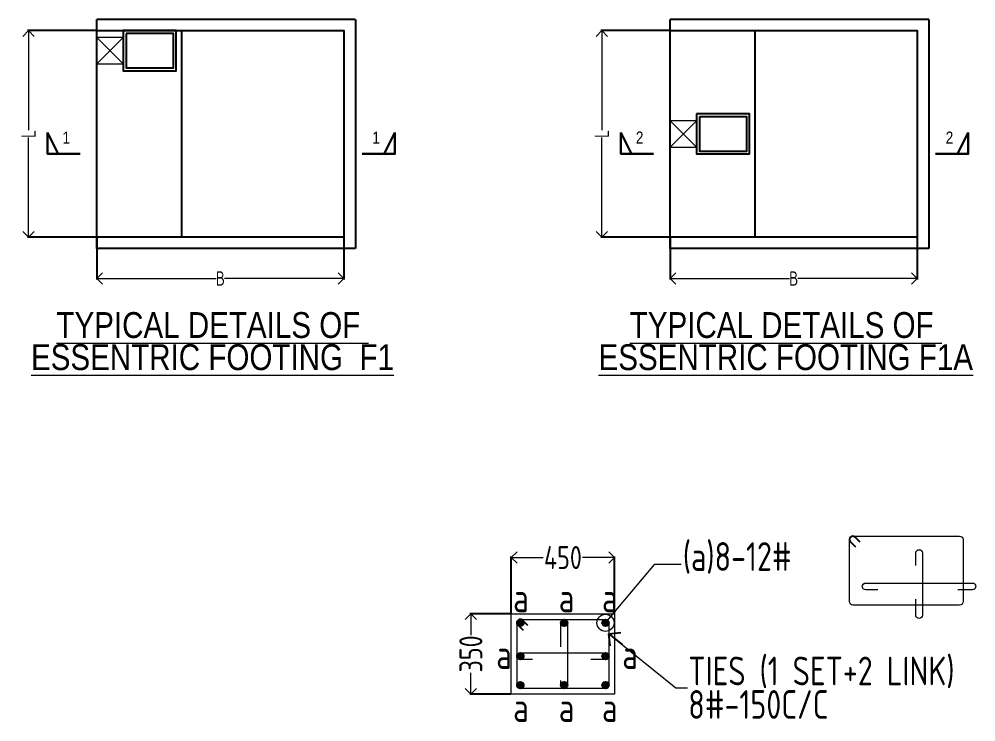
# Model space of a CAD drawing. Header units: millimetres. Extents: x 3470347 to 5996549, y -3470518 to 17149644.
# Drawn here: x 4273548 to 4290231, y 7062451 to 7074699 of the extents above; entities that cross this region are included whole.
import ezdxf
from ezdxf.enums import TextEntityAlignment as Align

# ---------------------------------------------------------------- set-up
doc = ezdxf.new("R2010")
doc.units = ezdxf.units.MM
doc.header["$MEASUREMENT"] = 0
doc.header["$PDMODE"] = 35
doc.header["$PDSIZE"] = -5
doc.linetypes.add('DASHED2', pattern=[0.375, 0.25, -0.125])
doc.layers.get('0').update_dxf_attribs({"linetype": 'CONTINUOUS', "lineweight": 25})
doc.layers.get('DEFPOINTS').update_dxf_attribs({"linetype": 'CONTINUOUS', "lineweight": 25})
for name, color, linetype, lineweight in [('BLOCK', 7, 'CONTINUOUS', 30), ('L4', 4, 'CONTINUOUS', 30), ('PV_TEXT_ROMANS', 7, 'CONTINUOUS', 0), ('rDIMension', 1, 'CONTINUOUS', 18), ('rRCC 2', 40, 'CONTINUOUS', 15), ('rREINF 1', 1, 'CONTINUOUS', 25), ('rREINF 2', 4, 'CONTINUOUS', 25), ('TEXT6', 6, 'CONTINUOUS', 50)]:
    doc.layers.add(name, color=color, linetype=linetype, lineweight=lineweight)
doc.styles.add('DIM', font='geniso.shx', dxfattribs={"width": 0.85})
doc.styles.add('J.P', font='ARIALN.TTF')
doc.styles.add('ROMANS', font='', dxfattribs={"width": 0.8})
doc.styles.get('ROMANS').set_extended_font_data('AR CENA')
doc.dimstyles.new('ST-150', dxfattribs={"dimscale": 75, "dimtxt": 3, "dimasz": 2, "dimexe": 0.18, "dimexo": 0.0625, "dimgap": 0.2, "dimtad": 0, "dimdec": 0, "dimlfac": 2, "dimzin": 0, "dimdsep": 46, "dimtxsty": 'DIM', "dimblk": 'OPEN90', "dimcen": 0.09, "dimclrd": 256, "dimclrt": 7, "dimadec": 0, "dimazin": 0, "dimtfac": 1, "dimtdec": 0, "dimtofl": 0, "dimtmove": 0, "dimatfit": 3, "dimldrblk": 'OPEN90', "dimfxl": 1, "dimtolj": 1, "dimtzin": 0, "dimlwd": -1, "dimarcsym": 0})
doc.dimstyles.new('ST-25', dxfattribs={"dimscale": 100, "dimtxt": 2.5, "dimasz": 2, "dimexe": 0.18, "dimexo": 0.0625, "dimgap": 0.2, "dimtad": 0, "dimdec": 0, "dimlfac": 0.25, "dimzin": 0, "dimdsep": 46, "dimtxsty": 'DIM', "dimblk": 'OPEN90', "dimcen": 0.09, "dimclrd": 256, "dimclrt": 7, "dimadec": 0, "dimazin": 0, "dimtfac": 1, "dimtdec": 0, "dimtofl": 0, "dimtmove": 0, "dimatfit": 3, "dimldrblk": 'OPEN90', "dimfxl": 1, "dimtolj": 1, "dimtzin": 0, "dimlwd": -1, "dimarcsym": 0})
doc.dimstyles.new('ST-50', dxfattribs={"dimscale": 100, "dimtxt": 2.5, "dimasz": 2, "dimexe": 0.18, "dimexo": 0.0625, "dimgap": 0.2, "dimtad": 0, "dimdec": 0, "dimlfac": 0.5, "dimzin": 0, "dimdsep": 46, "dimtxsty": 'DIM', "dimblk": 'OPEN90', "dimcen": 0.09, "dimclrd": 256, "dimclrt": 7, "dimadec": 0, "dimazin": 0, "dimtfac": 1, "dimtdec": 0, "dimtofl": 0, "dimtmove": 0, "dimatfit": 3, "dimldrblk": 'OPEN90', "dimfxl": 1, "dimtolj": 1, "dimtzin": 0, "dimlwd": -1, "dimarcsym": 0})

# ---------------------------------------------------------------- blocks, each defined once
blk = doc.blocks.new('_Open90')
at = {"color": 0, "linetype": 'ByBlock', "lineweight": -2}
for p, q in [((0, 0), (-1, 0)), ((-0.5, 0.5), (0, 0)), ((0, 0), (-0.5, -0.5))]:
    blk.add_line(p, q, dxfattribs=at)
blk = doc.blocks.new('*D191')
at = {"layer": 'DEFPOINTS', "color": 0}
for p in [(4282130, 7064335), (4281425, 7062935), (4282130, 7062935)]:
    blk.add_point(p, dxfattribs=at)
at = {"layer": 'rDIMension', "color": 0, "lineweight": -2}
for p, q in [((4282124, 7064335), (4281407, 7064335)), ((4282124, 7062935), (4281407, 7062935))]:
    blk.add_line(p, q, dxfattribs=at)
at = {"layer": 'rDIMension'}
for p, q in [((4281425, 7064135), (4281425, 7063961)), ((4281425, 7063135), (4281425, 7063308))]:
    blk.add_line(p, q, dxfattribs=at)
at = {"layer": 'rDIMension', "xscale": 200, "yscale": 200, "zscale": 200}
for p, rotation in [((4281425, 7064335), 90), ((4281425, 7062935), 270)]:
    blk.add_blockref('_Open90', p, dxfattribs=dict(at, rotation=rotation))
at = {"layer": 'rDIMension', "color": 7, "insert": (4281425, 7063635), "char_height": 400, "attachment_point": 5, "rotation": 90, "style": 'DIM'}
blk.add_mtext('\\A1;350', dxfattribs=at)
blk = doc.blocks.new('*D192')
at = {"layer": 'DEFPOINTS', "color": 0}
for p in [(4283930, 7065315), (4282130, 7064335), (4283930, 7064335)]:
    blk.add_point(p, dxfattribs=at)
at = {"layer": 'rDIMension', "color": 0, "lineweight": -2}
for p, q in [((4282130, 7064341), (4282130, 7065333)), ((4283930, 7064341), (4283930, 7065333))]:
    blk.add_line(p, q, dxfattribs=at)
at = {"layer": 'rDIMension'}
for p, q in [((4282330, 7065315), (4282687, 7065315)), ((4283730, 7065315), (4283373, 7065315))]:
    blk.add_line(p, q, dxfattribs=at)
at = {"layer": 'rDIMension', "xscale": 200, "yscale": 200, "zscale": 200, "rotation": 180}
blk.add_blockref('_Open90', (4282130, 7065315), dxfattribs=at)
at = {"layer": 'rDIMension', "xscale": 200, "yscale": 200, "zscale": 200}
blk.add_blockref('_Open90', (4283930, 7065315), dxfattribs=at)
at = {"layer": 'rDIMension', "color": 7, "insert": (4283030, 7065315), "char_height": 400, "attachment_point": 5, "style": 'DIM'}
blk.add_mtext('\\A1;450', dxfattribs=at)
blk = doc.blocks.new('*D204')
at = {"layer": 'DEFPOINTS', "color": 0}
for p in [(4284900, 7074499), (4283709, 7070899), (4284900, 7070899)]:
    blk.add_point(p, dxfattribs=at)
at = {"layer": 'rDIMension', "color": 0, "lineweight": -2}
for p, q in [((4284893, 7074499), (4283691, 7074499)), ((4284893, 7070899), (4283691, 7070899))]:
    blk.add_line(p, q, dxfattribs=at)
at = {"layer": 'rDIMension'}
for p, q in [((4283709, 7074299), (4283709, 7072761)), ((4283709, 7071099), (4283709, 7072636))]:
    blk.add_line(p, q, dxfattribs=at)
at = {"layer": 'rDIMension', "xscale": 200, "yscale": 200, "zscale": 200}
for p, rotation in [((4283709, 7074499), 90), ((4283709, 7070899), 270)]:
    blk.add_blockref('_Open90', p, dxfattribs=dict(at, rotation=rotation))
at = {"layer": 'rDIMension', "color": 7, "insert": (4283709, 7072699), "char_height": 250, "attachment_point": 5, "rotation": 90, "style": 'DIM'}
blk.add_mtext('\\A1;L', dxfattribs=at)
blk = doc.blocks.new('*D205')
at = {"layer": 'DEFPOINTS', "color": 0}
for p in [(4284900, 7070899), (4289208, 7070899), (4289208, 7070178)]:
    blk.add_point(p, dxfattribs=at)
at = {"layer": 'rDIMension', "color": 0, "lineweight": -2}
for p, q in [((4284900, 7070892), (4284900, 7070160)), ((4289208, 7070892), (4289208, 7070160))]:
    blk.add_line(p, q, dxfattribs=at)
at = {"layer": 'rDIMension'}
for p, q in [((4285100, 7070178), (4286981, 7070178)), ((4289008, 7070178), (4287127, 7070178))]:
    blk.add_line(p, q, dxfattribs=at)
at = {"layer": 'rDIMension', "xscale": 200, "yscale": 200, "zscale": 200, "rotation": 180}
blk.add_blockref('_Open90', (4284900, 7070178), dxfattribs=at)
at = {"layer": 'rDIMension', "xscale": 200, "yscale": 200, "zscale": 200}
blk.add_blockref('_Open90', (4289208, 7070178), dxfattribs=at)
at = {"layer": 'rDIMension', "color": 7, "insert": (4287054, 7070178), "char_height": 250, "attachment_point": 5, "style": 'DIM'}
blk.add_mtext('\\A1;B', dxfattribs=at)
blk = doc.blocks.new('SMH-1')
at = {"layer": 'L4'}
for points in [[(0, 0), (815, 0), (815, 535)], [(815, 535), (546, 0)]]:
    blk.add_lwpolyline(points, dxfattribs=at)
at = {"layer": 'TEXT6', "style": 'ROMANS', "width": 0.85}
blk.add_attdef('SEC', text='', height=300, dxfattribs=at).set_placement((346, 410), align=Align.MIDDLE_CENTER)
blk = doc.blocks.new('*D213')
at = {"layer": 'DEFPOINTS', "color": 0}
for p in [(4274903, 7074499), (4273712, 7070899), (4274903, 7070899)]:
    blk.add_point(p, dxfattribs=at)
at = {"layer": 'rDIMension', "color": 0, "lineweight": -2}
for p, q in [((4274896, 7074499), (4273694, 7074499)), ((4274896, 7070899), (4273694, 7070899))]:
    blk.add_line(p, q, dxfattribs=at)
at = {"layer": 'rDIMension'}
for p, q in [((4273712, 7074299), (4273712, 7072761)), ((4273712, 7071099), (4273712, 7072636))]:
    blk.add_line(p, q, dxfattribs=at)
at = {"layer": 'rDIMension', "xscale": 200, "yscale": 200, "zscale": 200}
for p, rotation in [((4273712, 7074499), 90), ((4273712, 7070899), 270)]:
    blk.add_blockref('_Open90', p, dxfattribs=dict(at, rotation=rotation))
at = {"layer": 'rDIMension', "color": 7, "insert": (4273712, 7072699), "char_height": 250, "attachment_point": 5, "rotation": 90, "style": 'DIM'}
blk.add_mtext('\\A1;L', dxfattribs=at)
blk = doc.blocks.new('*D214')
at = {"layer": 'DEFPOINTS', "color": 0}
for p in [(4274903, 7070899), (4279211, 7070899), (4279211, 7070178)]:
    blk.add_point(p, dxfattribs=at)
at = {"layer": 'rDIMension', "color": 0, "lineweight": -2}
for p, q in [((4274903, 7070892), (4274903, 7070160)), ((4279211, 7070892), (4279211, 7070160))]:
    blk.add_line(p, q, dxfattribs=at)
at = {"layer": 'rDIMension'}
for p, q in [((4275103, 7070178), (4276984, 7070178)), ((4279011, 7070178), (4277130, 7070178))]:
    blk.add_line(p, q, dxfattribs=at)
at = {"layer": 'rDIMension', "xscale": 200, "yscale": 200, "zscale": 200, "rotation": 180}
blk.add_blockref('_Open90', (4274903, 7070178), dxfattribs=at)
at = {"layer": 'rDIMension', "xscale": 200, "yscale": 200, "zscale": 200}
blk.add_blockref('_Open90', (4279211, 7070178), dxfattribs=at)
at = {"layer": 'rDIMension', "color": 7, "insert": (4277057, 7070178), "char_height": 250, "attachment_point": 5, "style": 'DIM'}
blk.add_mtext('\\A1;B', dxfattribs=at)

msp = doc.modelspace()

# ---------------------------------------------------------------- hatches: boundary and pattern name
at = {"layer": 'rREINF 2'}
h = msp.add_hatch(color=256, dxfattribs=at)
h.dxf.hatch_style = 1
h.paths.add_polyline_path([(4282345.08, 7064176.95, 1), (4282229.76, 7064176.95, 1)])
h = msp.add_hatch(color=256, dxfattribs=at)
h.dxf.hatch_style = 1
h.paths.add_polyline_path([(4282994.44, 7064176.95, -1), (4283109.76, 7064176.95, -1)])
h = msp.add_hatch(color=256, dxfattribs=at)
h.dxf.hatch_style = 1
h.paths.add_polyline_path([(4283714.44, 7064176.95, -1), (4283829.76, 7064176.95, -1)])
h = msp.add_hatch(color=256, dxfattribs=at)
h.dxf.hatch_style = 1
h.paths.add_polyline_path([(4282345.08, 7063596.01, 1), (4282229.76, 7063596.01, 1)])
h = msp.add_hatch(color=256, dxfattribs=at)
h.dxf.hatch_style = 1
h.paths.add_polyline_path([(4283714.44, 7063596.01, -1), (4283829.76, 7063596.01, -1)])
h = msp.add_hatch(color=256, dxfattribs=at)
h.dxf.hatch_style = 1
h.paths.add_polyline_path([(4282345.08, 7063092.28, -1), (4282229.76, 7063092.28, -1)])
h = msp.add_hatch(color=256, dxfattribs=at)
h.dxf.hatch_style = 1
h.paths.add_polyline_path([(4282994.44, 7063092.28, 1), (4283109.76, 7063092.28, 1)])
h = msp.add_hatch(color=256, dxfattribs=at)
h.dxf.hatch_style = 1
h.paths.add_polyline_path([(4283714.44, 7063092.28, 1), (4283829.76, 7063092.28, 1)])

# ---------------------------------------------------------------- linework, layer by layer
at = {"color": 7, "linetype": 'DASHED2'}
for points in [[(4274902.52, 7070698.6), (4274902.52, 7074698.6), (4279411.04, 7074698.6), (4279411.04, 7070698.6)], [(4284899.57, 7070698.6), (4284899.57, 7074698.6), (4289408.08, 7074698.6), (4289408.08, 7070698.6)]]:
    msp.add_lwpolyline(points, close=True, dxfattribs=at)
at = {"color": 1, "linetype": 'ByBlock'}
for points in [[(4274902.52, 7070898.6), (4274902.52, 7074498.6), (4279211.04, 7074498.6), (4279211.04, 7070898.6)], [(4284899.57, 7070898.6), (4284899.57, 7074498.6), (4289208.08, 7074498.6), (4289208.08, 7070898.6)]]:
    msp.add_lwpolyline(points, close=True, dxfattribs=at)
at = {"color": 3, "linetype": 'ByBlock'}
for points in [[(4275362.52, 7074498.6), (4275362.52, 7073798.6), (4276287.52, 7073798.6), (4276287.52, 7074498.6)], [(4285359.57, 7073048.6), (4285359.57, 7072348.6), (4286284.57, 7072348.6), (4286284.57, 7073048.6)]]:
    msp.add_lwpolyline(points, close=True, dxfattribs=at)
at = {"color": 1, "linetype": 'ByBlock'}
for points in [[(4276387.52, 7070898.6), (4276387.52, 7074498.6)], [(4286384.57, 7070898.6), (4286384.57, 7074498.6)]]:
    msp.add_lwpolyline(points, dxfattribs=at)
at = {"color": 2, "linetype": 'ByBlock'}
for points in [[(4275412.52, 7074448.6), (4275412.52, 7073848.6), (4276237.52, 7073848.6), (4276237.52, 7074448.6)], [(4285409.57, 7072998.6), (4285409.57, 7072398.6), (4286234.57, 7072398.6), (4286234.57, 7072998.6)]]:
    msp.add_lwpolyline(points, close=True, dxfattribs=at)
at = {"layer": 'rRCC 2', "color": 6}
for p, q in [((4274902.52, 7074378.6), (4275362.52, 7073918.6)), ((4275362.52, 7074378.6), (4274902.52, 7073918.6)), ((4284899.57, 7072928.6), (4285359.57, 7072468.6)), ((4285359.57, 7072928.6), (4284899.57, 7072468.6))]:
    msp.add_line(p, q, dxfattribs=at)
for points in [[(4274902.52, 7074378.6), (4274902.52, 7073918.6), (4275362.52, 7073918.6), (4275362.52, 7074378.6)], [(4284899.57, 7072928.6), (4284899.57, 7072468.6), (4285359.57, 7072468.6), (4285359.57, 7072928.6)], [(4282129.76, 7062934.62), (4282129.76, 7064334.62), (4283929.76, 7064334.62), (4283929.76, 7062934.62)]]:
    msp.add_lwpolyline(points, close=True, dxfattribs=at)
at = {"layer": 'rRCC 2', "color": 1, "elevation": 0}
msp.add_lwpolyline([(4288026.88, 7064546.58), (4288026.88, 7065626.58, -0.41421356), (4288086.88, 7065686.58), (4289946.88, 7065686.58, -0.41421356), (4290006.88, 7065626.58), (4290006.88, 7064546.58, -0.41421356), (4289946.88, 7064486.58), (4288086.88, 7064486.58, -0.41421356)], format="xyb", close=True, dxfattribs=at)
for points in [[(4289182.05, 7065174.83), (4289182.05, 7065391.58, -0.41421356), (4289242.05, 7065451.58), (4289240.88, 7065451.58, -0.41421356), (4289300.88, 7065391.58), (4289300.88, 7064311.58, -0.41421356), (4289240.88, 7064251.58), (4289242.05, 7064251.58, -0.41421356), (4289182.05, 7064311.58), (4289182.05, 7064588.64)], [(4288521.17, 7064753.6), (4288310.88, 7064753.6, -0.41421356), (4288250.88, 7064813.6), (4288250.88, 7064810.64, -0.41421356), (4288310.88, 7064870.64), (4290170.88, 7064870.64, -0.41421356), (4290230.88, 7064810.64), (4290230.88, 7064813.6, -0.41421356), (4290170.88, 7064753.6), (4289916.85, 7064753.6)]]:
    msp.add_lwpolyline(points, format="xyb", dxfattribs=at)
at = {"layer": 'rRCC 2', "color": 1}
msp.add_lwpolyline([(4282229.76, 7063094.62), (4282229.76, 7064174.62, -0.41421356), (4282289.76, 7064234.62), (4283769.76, 7064234.62, -0.41421356), (4283829.76, 7064174.62), (4283829.76, 7063094.62, -0.41421356), (4283769.76, 7063034.62), (4282289.76, 7063034.62, -0.41421356)], format="xyb", close=True, dxfattribs=at)
for points in [[(4282990.93, 7063757.86), (4282990.93, 7064174.62, -0.41421356), (4283050.93, 7064234.62), (4283049.76, 7064234.62, -0.41421356), (4283109.76, 7064174.62), (4283109.76, 7063094.62, -0.41421356), (4283049.76, 7063034.62), (4283050.93, 7063034.62, -0.41421356), (4282990.93, 7063094.62), (4282990.93, 7063171.67)], [(4282500.05, 7063536.64), (4282289.76, 7063536.64, -0.41421356), (4282229.76, 7063596.64), (4282229.76, 7063593.67, -0.41421356), (4282289.76, 7063653.67), (4283769.76, 7063653.67, -0.41421356), (4283829.76, 7063593.67), (4283829.76, 7063596.64, -0.41421356), (4283769.76, 7063536.64), (4283515.73, 7063536.64)]]:
    msp.add_lwpolyline(points, format="xyb", dxfattribs=at)
at = {"layer": 'rREINF 1', "elevation": 0}
msp.add_lwpolyline([(4288215.04, 7065582.72), (4288126.92, 7065670.84, 1), (4288045.37, 7065589.29), (4288133.49, 7065501.18)], format="xyb", dxfattribs=at)
at = {"layer": 'rREINF 1'}
msp.add_lwpolyline([(4282417.92, 7064130.75), (4282329.8, 7064218.87, 1), (4282248.26, 7064137.32), (4282336.37, 7064049.21)], format="xyb", dxfattribs=at)
at = {"layer": 'rREINF 2'}
for centre in [(4282287.42, 7064176.95), (4283052.1, 7064176.95), (4283772.1, 7064176.95), (4282287.42, 7063596.01), (4283772.1, 7063596.01), (4282287.42, 7063092.28), (4283052.1, 7063092.28), (4283772.1, 7063092.28)]:
    msp.add_circle(centre, 57.66, dxfattribs=at)

# ---------------------------------------------------------------- block references
at = {"layer": 'BLOCK'}
ref = msp.add_blockref('SMH-1', (4274612.51, 7072348.6), dxfattribs=dict(at, xscale=-0.6985281548173935, yscale=0.6985281548173935, zscale=0.6985281548173935))
ref.add_attrib('SEC', '1', dxfattribs={"layer": 'TEXT6', "height": 209.56, "style": 'ROMANS', "width": 0.85}).set_placement((4274370.56, 7072635.1), align=Align.MIDDLE_CENTER)
at = {"layer": 'BLOCK', "xscale": 0.6985281548173935, "yscale": 0.6985281548173935, "zscale": 0.6985281548173935}
for p, values in [((4279532.02, 7072348.6), {'SEC': '1'}), ((4289529.07, 7072348.6), {'SEC': '2'})]:
    msp.add_blockref('SMH-1', p, dxfattribs=at).add_auto_attribs(values)
at = {"layer": 'BLOCK'}
ref = msp.add_blockref('SMH-1', (4284609.56, 7072348.6), dxfattribs=dict(at, xscale=-0.6985281548173935, yscale=0.6985281548173935, zscale=0.6985281548173935))
ref.add_attrib('SEC', '2', dxfattribs={"layer": 'TEXT6', "height": 209.56, "style": 'ROMANS', "width": 0.85}).set_placement((4284367.61, 7072635.1), align=Align.MIDDLE_CENTER)

# ---------------------------------------------------------------- texts
at = {"layer": 'PV_TEXT_ROMANS', "style": 'J.P'}
for s, p in [('%%UTYPICAL DETAILS OF ', (4276919.41, 7069367.11)), ('%%UTYPICAL DETAILS OF ', (4286916.46, 7069367.11)), ('%%UESSENTRIC FOOTING  F1', (4276919.41, 7068807.68)), ('%%UESSENTRIC FOOTING F1A', (4286916.46, 7068807.68))]:
    msp.add_text(s, height=450, rotation=360, dxfattribs=at).set_placement(p, align=Align.MIDDLE)
at = {"layer": 'rDIMension', "color": 7, "char_height": 500, "attachment_point": 4, "line_spacing_factor": 0.7, "style": 'DIM'}
for s, insert in [('\\A1;(a)8-12# ', (4285120.1, 7065307.8)), ('\\A1;a', (4282162.81, 7064611.81)), ('\\A1;a', (4282958.43, 7064611.81)), ('\\A1;a', (4283711.22, 7064611.81)), ('\\A1;a', (4281867.26, 7063624.13)), ('\\A1;a', (4284064.89, 7063624.13)), ('\\A1;TIES (1 SET+2 LINK)\\P8#-150C/C', (4285216.35, 7063046.04)), ('\\A1;a', (4282162.81, 7062701.02)), ('\\A1;a', (4282958.43, 7062701.02)), ('\\A1;a', (4283711.22, 7062701.02))]:
    msp.add_mtext(s, dxfattribs=dict(at, insert=insert))

# ---------------------------------------------------------------- dimensions: what is measured, and where the dimension line sits
at = {"layer": 'rDIMension'}
for base, p1, p2, picture, middle in [((4273711.85, 7070898.6), (4274902.52, 7074498.6), (4274902.52, 7070898.6), '*D213', (4273711.85, 7072698.6)), ((4283708.9, 7070898.6), (4284899.57, 7074498.6), (4284899.57, 7070898.6), '*D204', (4283708.9, 7072698.6))]:
    dim = msp.add_linear_dim(base=base, p1=p1, p2=p2, angle=90, text='L', dimstyle='ST-50', dxfattribs=at)
    dim.commit()
    dim.dimension.update_dxf_attribs({"geometry": picture, "text_midpoint": middle})
for base, p1, p2, picture, middle in [((4279211.04, 7070177.51), (4274902.52, 7070898.6), (4279211.04, 7070898.6), '*D214', (4277056.78, 7070177.51)), ((4289208.08, 7070177.51), (4284899.57, 7070898.6), (4289208.08, 7070898.6), '*D205', (4287053.83, 7070177.51))]:
    dim = msp.add_linear_dim(base=base, p1=p1, p2=p2, text='B', dimstyle='ST-50', dxfattribs=at)
    dim.commit()
    dim.dimension.update_dxf_attribs({"geometry": picture, "text_midpoint": middle})
dim = msp.add_linear_dim(base=(4283929.76, 7065315.11), p1=(4282129.76, 7064334.62), p2=(4283929.76, 7064334.62), dimstyle='ST-25', override={"dimtxt": 4}, dxfattribs=at)
dim.commit()
dim.dimension.update_dxf_attribs({"geometry": '*D192', "text_midpoint": (4283029.76, 7065315.11)})
dim = msp.add_linear_dim(base=(4281425.34, 7062934.62), p1=(4282129.76, 7064334.62), p2=(4282129.76, 7062934.62), angle=90, dimstyle='ST-25', override={"dimtxt": 4}, dxfattribs=at)
dim.commit()
dim.dimension.update_dxf_attribs({"geometry": '*D191', "text_midpoint": (4281425.34, 7063634.62)})

# ---------------------------------------------------------------- leaders
at = {"layer": 'rRCC 2', "annotation_type": 0, "has_hookline": 1, "hookline_direction": 0}
msp.add_leader([(4283772.1, 7064176.95), (4284634.57, 7065197.93), (4285090.1, 7065197.93)], dimstyle='ST-150', override={"dimasz": 4, "dimldrblk": 'Origin'}, dxfattribs=at)
at = {"layer": 'rRCC 2', "annotation_type": 0, "has_hookline": 1, "hookline_direction": 0, "text_width": 4719.46}
msp.add_leader([(4283829.76, 7063984.09), (4285001.12, 7063046.04), (4285201.35, 7063046.04)], dimstyle='ST-150', override={"dimasz": 4}, dxfattribs=at)

doc.saveas('drawing.dxf')
